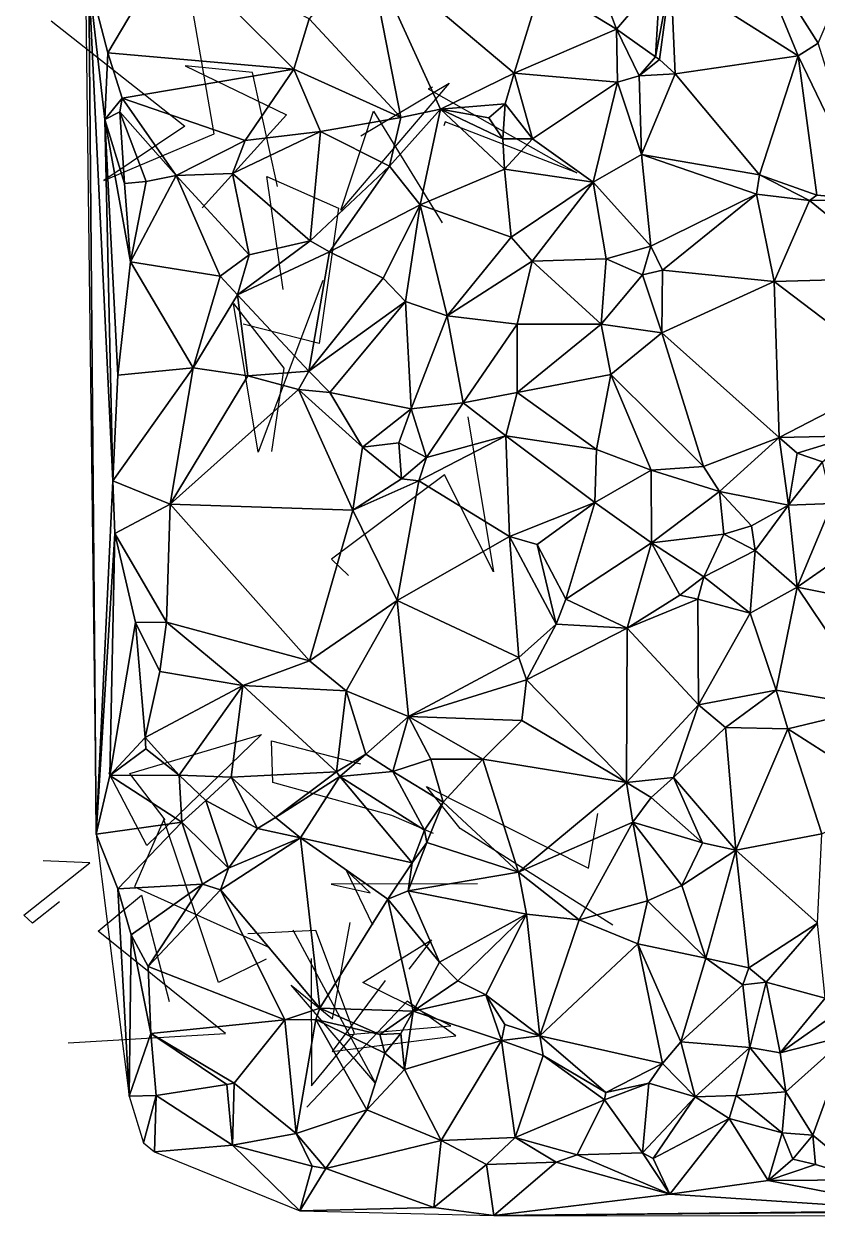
# Model space of a CAD drawing. Header units: metres. Extents: x -15.8 to 15.5, y -15.7 to 15.6.
# Drawn here: x -15.57 to -7.33, y -14.95 to -2.57 of the extents above; entities that cross this region are included whole.
import ezdxf

# ---------------------------------------------------------------- set-up
doc = ezdxf.new("R2010")
doc.units = ezdxf.units.M
doc.layers.add('CRACKS', color=1, linetype='Continuous')
doc.layers.add('STREET_MESH', color=7, linetype='Continuous')

msp = doc.modelspace()

# ---------------------------------------------------------------- linework, layer by layer
at = {"layer": 'CRACKS'}
for points in [[(-15.283, -2.538, 0.1), (-13.895, -3.631, 0.1), (-14.734, -4.195, 0.1), (-13.589, -3.711, 0.1), (-13.813, -2.429, 0.1)], [(-12.931, -4.257, 0.1), (-13.192, -3.075, 0.1), (-13.893, -3.004, 0.1), (-12.838, -3.514, 0.1), (-13.715, -4.478, 0.1)], [(-12.069, -3.733, 0.1), (-11.151, -3.183, 0.1), (-12.275, -4.504, 0.1), (-11.935, -3.475, 0.1), (-11.223, -4.635, 0.1)], [(-11.323, -3.227, 0.1), (-11.367, -3.245, 0.1), (-9.824, -4.116, 0.1), (-11.192, -3.586, 0.1), (-11.207, -3.626, 0.1)], [(-12.874, -5.327, 0.1), (-13.042, -4.154, 0.1), (-12.298, -4.484, 0.1), (-12.499, -5.887, 0.1), (-13.288, -5.688, 0.1)], [(-12.461, -5.235, 0.1), (-13.133, -7.017, 0.1), (-13.388, -5.473, 0.1), (-12.868, -6.144, 0.1), (-12.995, -7.009, 0.1)], [(-10.958, -6.649, 0.1), (-10.69, -8.258, 0.1), (-11.198, -7.253, 0.1), (-12.373, -8.127, 0.1), (-12.194, -8.296, 0.1)], [(-14.098, -10.833, 0.1), (-14.465, -10.354, 0.1), (-13.099, -9.949, 0.1), (-14.288, -11.1, 0.1), (-14.683, -10.344, 0.1)], [(-11.313, -10.974, 0.1), (-11.744, -10.787, 0.1), (-12.982, -10.447, 0.1), (-12.994, -10.012, 0.1), (-12.072, -10.252, 0.1)], [(-9.45, -11.927, 0.1), (-11.035, -10.925, 0.1), (-11.387, -10.487, 0.1), (-9.703, -11.336, 0.1), (-9.608, -10.767, 0.1)], [(-13.051, -12.28, 0.1), (-13.544, -12.522, 0.1), (-14.112, -10.829, 0.1), (-14.416, -11.529, 0.1), (-13.017, -12.16, 0.1)], [(-15.196, -11.686, 0.1), (-15.477, -11.905, 0.1), (-15.566, -11.823, 0.1), (-14.881, -11.279, 0.1), (-15.364, -11.259, 0.1)], [(-10.858, -11.499, 0.1), (-12.374, -11.503, 0.1), (-11.97, -11.591, 0.1), (-12.22, -11.356, 0.1), (-11.946, -11.924, 0.1)], [(-15.105, -13.148, 0.1), (-13.474, -13.052, 0.1), (-14.795, -11.989, 0.1), (-14.343, -11.614, 0.1), (-14.059, -12.718, 0.1)], [(-12.583, -12.272, 0.1), (-12.579, -13.596, 0.1), (-12.135, -13.053, 0.1), (-12.534, -11.981, 0.1), (-13.239, -12.016, 0.1)], [(-12.775, -11.975, 0.1), (-11.918, -13.564, 0.1), (-12.791, -12.551, 0.1), (-12.36, -12.9, 0.1), (-12.18, -11.898, 0.1)], [(-12.189, -13.064, 0.1), (-11.132, -12.972, 0.1), (-12.048, -12.521, 0.1), (-11.334, -12.081, 0.1), (-11.569, -12.383, 0.1)], [(-11.814, -12.501, 0.1), (-12.366, -13.239, 0.1), (-11.081, -13.077, 0.1), (-11.588, -12.715, 0.1), (-12.627, -13.817, 0.1)]]:
    msp.add_polyline3d(points, dxfattribs=at)
at = {"layer": 'STREET_MESH'}
for points in [[(-14.817, -10.982), (-14.89, -2.107), (-14.943, -0.719)], [(-8.07, -1.581), (-8.85, -2.062), (-7.526, -2.901)], [(-7.319, -2.771), (-8.07, -1.581), (-7.526, -2.901)], [(-7.319, -2.771), (-6.97, -1.952), (-8.07, -1.581)], [(-14.041, -1.765), (-14.89, -2.107), (-14.695, -2.869)], [(-12.763, -3.041), (-14.041, -1.765), (-14.695, -2.869)], [(-12.603, -2.518), (-14.041, -1.765), (-12.763, -3.041)], [(-12.603, -2.518), (-11.654, -3.541), (-11.992, -1.804)], [(-10.475, -3.081), (-10.188, -2.15), (-11.992, -1.804)], [(-11.242, -3.454), (-10.475, -3.081), (-11.992, -1.804)], [(-11.654, -3.541), (-11.242, -3.454), (-11.992, -1.804)], [(-8.96, -2.092), (-9.526, -2.316), (-9.412, -2.624)], [(-9.008, -2.912), (-8.96, -2.092), (-9.412, -2.624)], [(-8.96, -2.092), (-9.008, -2.912), (-8.85, -2.062)], [(-9.008, -2.912), (-8.966, -2.94), (-8.85, -2.062)], [(-8.85, -2.062), (-8.966, -2.94), (-8.804, -3.089)], [(-8.85, -2.062), (-8.804, -3.089), (-7.526, -2.901)], [(-14.695, -2.869), (-14.89, -2.107), (-14.724, -3.563)], [(-14.641, -7.313), (-14.89, -2.107), (-14.817, -10.982)], [(-14.89, -2.107), (-14.641, -7.313), (-14.724, -3.563)], [(-10.475, -3.081), (-9.412, -2.624), (-10.188, -2.15)], [(-9.412, -2.624), (-9.526, -2.316), (-10.188, -2.15)], [(-11.654, -3.541), (-12.603, -2.518), (-12.763, -3.041)], [(-9.403, -3.175), (-9.412, -2.624), (-10.475, -3.081)], [(-9.178, -3.109), (-9.412, -2.624), (-9.403, -3.175)], [(-9.178, -3.109), (-9.008, -2.912), (-9.412, -2.624)], [(-7.319, -2.771), (-7.526, -2.901), (-6.806, -4.391)], [(-14.545, -3.339), (-14.695, -2.869), (-14.724, -3.563)], [(-14.545, -3.339), (-12.763, -3.041), (-14.695, -2.869)], [(-8.966, -2.94), (-9.008, -2.912), (-9.178, -3.109)], [(-8.966, -2.94), (-9.178, -3.109), (-8.804, -3.089)], [(-8.804, -3.089), (-7.928, -4.135), (-7.526, -2.901)], [(-7.928, -4.135), (-7.335, -4.347), (-7.526, -2.901)], [(-7.526, -2.901), (-7.335, -4.347), (-6.806, -4.391)], [(-14.545, -3.339), (-13.27, -3.779), (-12.763, -3.041)], [(-13.27, -3.779), (-12.488, -3.688), (-12.763, -3.041)], [(-12.488, -3.688), (-11.654, -3.541), (-12.763, -3.041)], [(-11.242, -3.454), (-10.569, -3.399), (-10.475, -3.081)], [(-10.475, -3.081), (-10.569, -3.399), (-10.286, -3.763)], [(-9.403, -3.175), (-10.475, -3.081), (-10.286, -3.763)], [(-9.178, -3.109), (-9.153, -3.927), (-8.804, -3.089)], [(-8.804, -3.089), (-9.153, -3.927), (-7.928, -4.135)], [(-9.655, -4.212), (-9.403, -3.175), (-10.286, -3.763)], [(-9.655, -4.212), (-9.153, -3.927), (-9.403, -3.175)], [(-9.153, -3.927), (-9.178, -3.109), (-9.403, -3.175)], [(-14.57, -3.483), (-14.545, -3.339), (-14.724, -3.563)], [(-13.985, -4.145), (-14.545, -3.339), (-14.57, -3.483)], [(-14.545, -3.339), (-13.985, -4.145), (-13.27, -3.779)], [(-11.769, -4.047), (-11.452, -4.448), (-11.242, -3.454)], [(-11.654, -3.541), (-11.769, -4.047), (-11.242, -3.454)], [(-11.452, -4.448), (-10.575, -4.078), (-11.242, -3.454)], [(-10.569, -3.399), (-11.242, -3.454), (-10.74, -3.546)], [(-11.242, -3.454), (-10.592, -3.761), (-10.74, -3.546)], [(-10.575, -4.078), (-10.592, -3.761), (-11.242, -3.454)], [(-10.592, -3.761), (-10.569, -3.399), (-10.74, -3.546)], [(-10.569, -3.399), (-10.592, -3.761), (-10.286, -3.763)], [(-14.522, -4.228), (-14.57, -3.483), (-14.724, -3.563)], [(-14.459, -5.039), (-14.522, -4.228), (-14.724, -3.563)], [(-14.591, -6.215), (-14.459, -5.039), (-14.724, -3.563)], [(-14.641, -7.313), (-14.591, -6.215), (-14.724, -3.563)], [(-14.57, -3.483), (-14.522, -4.228), (-14.295, -4.204)], [(-13.985, -4.145), (-14.57, -3.483), (-14.295, -4.204)], [(-11.769, -4.047), (-11.654, -3.541), (-12.488, -3.688)], [(-13.4, -4.123), (-12.488, -3.688), (-13.27, -3.779)], [(-12.595, -4.822), (-12.488, -3.688), (-13.4, -4.123)], [(-11.769, -4.047), (-12.488, -3.688), (-12.595, -4.822)], [(-13.985, -4.145), (-13.4, -4.123), (-13.27, -3.779)], [(-10.592, -3.761), (-10.575, -4.078), (-10.286, -3.763)], [(-10.575, -4.078), (-9.655, -4.212), (-10.286, -3.763)], [(-9.057, -4.877), (-9.153, -3.927), (-9.655, -4.212)], [(-9.153, -3.927), (-7.96, -4.338), (-7.928, -4.135)], [(-9.153, -3.927), (-9.057, -4.877), (-7.96, -4.338)], [(-12.393, -4.937), (-11.769, -4.047), (-12.595, -4.822)], [(-11.769, -4.047), (-12.393, -4.937), (-11.452, -4.448)], [(-10.575, -4.078), (-11.452, -4.448), (-10.507, -4.782)], [(-9.655, -4.212), (-10.575, -4.078), (-10.507, -4.782)], [(-14.522, -4.228), (-14.459, -5.039), (-14.295, -4.204)], [(-14.459, -5.039), (-13.985, -4.145), (-14.295, -4.204)], [(-13.528, -5.188), (-13.985, -4.145), (-14.459, -5.039)], [(-13.985, -4.145), (-13.226, -4.968), (-13.4, -4.123)], [(-13.226, -4.968), (-13.985, -4.145), (-13.528, -5.188)], [(-13.226, -4.968), (-12.595, -4.822), (-13.4, -4.123)], [(-7.96, -4.338), (-7.411, -4.403), (-7.928, -4.135)], [(-7.411, -4.403), (-7.335, -4.347), (-7.928, -4.135)], [(-9.655, -4.212), (-10.507, -4.782), (-10.29, -5.032)], [(-9.522, -5.007), (-9.655, -4.212), (-10.29, -5.032)], [(-9.057, -4.877), (-9.655, -4.212), (-9.522, -5.007)], [(-12.393, -4.937), (-11.836, -5.208), (-11.452, -4.448)], [(-11.836, -5.208), (-11.605, -5.451), (-11.452, -4.448)], [(-11.605, -5.451), (-11.171, -5.602), (-11.452, -4.448)], [(-11.452, -4.448), (-11.171, -5.602), (-10.507, -4.782)], [(-7.96, -4.338), (-9.057, -4.877), (-8.937, -5.128)], [(-7.96, -4.338), (-8.937, -5.128), (-7.775, -5.244)], [(-7.411, -4.403), (-7.96, -4.338), (-7.775, -5.244)], [(-6.422, -5.206), (-7.411, -4.403), (-7.775, -5.244)], [(-7.335, -4.347), (-7.411, -4.403), (-6.806, -4.391)], [(-7.411, -4.403), (-6.422, -5.206), (-6.806, -4.391)], [(-13.226, -4.968), (-13.348, -5.382), (-12.595, -4.822)], [(-13.348, -5.382), (-12.393, -4.937), (-12.595, -4.822)], [(-10.507, -4.782), (-11.171, -5.602), (-10.29, -5.032)], [(-12.393, -4.937), (-13.348, -5.382), (-12.607, -6.174)], [(-11.836, -5.208), (-12.393, -4.937), (-12.607, -6.174)], [(-9.142, -5.176), (-9.057, -4.877), (-9.522, -5.007)], [(-9.057, -4.877), (-9.142, -5.176), (-8.937, -5.128)], [(-13.809, -6.14), (-14.459, -5.039), (-14.591, -6.215)], [(-13.809, -6.14), (-13.528, -5.188), (-14.459, -5.039)], [(-13.348, -5.382), (-13.226, -4.968), (-13.528, -5.188)], [(-11.171, -5.602), (-10.445, -5.686), (-10.29, -5.032)], [(-10.445, -5.686), (-9.572, -5.688), (-10.29, -5.032)], [(-9.572, -5.688), (-9.522, -5.007), (-10.29, -5.032)], [(-9.572, -5.688), (-9.142, -5.176), (-9.522, -5.007)], [(-13.809, -6.14), (-13.348, -5.382), (-13.528, -5.188)], [(-9.142, -5.176), (-9.572, -5.688), (-8.944, -5.778)], [(-9.142, -5.176), (-8.944, -5.778), (-8.937, -5.128)], [(-8.937, -5.128), (-8.944, -5.778), (-7.775, -5.244)], [(-11.836, -5.208), (-12.607, -6.174), (-11.605, -5.451)], [(-7.775, -5.244), (-8.944, -5.778), (-7.725, -6.865)], [(-6.486, -6.223), (-6.422, -5.206), (-7.775, -5.244)], [(-6.486, -6.223), (-7.775, -5.244), (-7.725, -6.865)], [(-13.348, -5.382), (-13.809, -6.14), (-13.242, -6.223)], [(-12.607, -6.174), (-13.348, -5.382), (-13.242, -6.223)], [(-12.607, -6.174), (-12.389, -6.396), (-11.605, -5.451)], [(-12.389, -6.396), (-11.546, -6.566), (-11.605, -5.451)], [(-11.546, -6.566), (-11.171, -5.602), (-11.605, -5.451)], [(-11.171, -5.602), (-11.546, -6.566), (-11.006, -6.504)], [(-10.445, -5.686), (-11.171, -5.602), (-11.006, -6.504)], [(-10.444, -6.396), (-10.445, -5.686), (-11.006, -6.504)], [(-9.572, -5.688), (-10.445, -5.686), (-10.444, -6.396)], [(-9.471, -6.211), (-9.572, -5.688), (-10.444, -6.396)], [(-9.572, -5.688), (-9.471, -6.211), (-8.944, -5.778)], [(-8.944, -5.778), (-9.471, -6.211), (-8.511, -7.164)], [(-8.944, -5.778), (-8.511, -7.164), (-7.725, -6.865)], [(-13.809, -6.14), (-14.641, -7.313), (-14.046, -7.557)], [(-14.641, -7.313), (-13.809, -6.14), (-14.591, -6.215)], [(-13.242, -6.223), (-13.809, -6.14), (-14.046, -7.557)], [(-12.715, -6.365), (-12.607, -6.174), (-13.242, -6.223)], [(-12.715, -6.365), (-12.389, -6.396), (-12.607, -6.174)], [(-12.715, -6.365), (-13.242, -6.223), (-14.046, -7.557)], [(-9.471, -6.211), (-10.444, -6.396), (-9.622, -6.99)], [(-9.052, -7.204), (-9.471, -6.211), (-9.622, -6.99)], [(-9.471, -6.211), (-9.052, -7.204), (-8.511, -7.164)], [(-6.949, -6.845), (-6.486, -6.223), (-7.725, -6.865)], [(-12.151, -7.618), (-12.715, -6.365), (-14.046, -7.557)], [(-12.715, -6.365), (-12.151, -7.618), (-12.049, -6.963)], [(-12.389, -6.396), (-12.715, -6.365), (-12.049, -6.963)], [(-11.546, -6.566), (-12.389, -6.396), (-12.049, -6.963)], [(-10.563, -6.848), (-10.444, -6.396), (-11.006, -6.504)], [(-10.444, -6.396), (-10.563, -6.848), (-9.622, -6.99)], [(-11.546, -6.566), (-11.386, -7.073), (-11.006, -6.504)], [(-11.386, -7.073), (-10.563, -6.848), (-11.006, -6.504)], [(-11.673, -6.92), (-11.546, -6.566), (-12.049, -6.963)], [(-11.546, -6.566), (-11.673, -6.92), (-11.386, -7.073)], [(-11.647, -7.292), (-11.673, -6.92), (-12.049, -6.963)], [(-11.673, -6.92), (-11.647, -7.292), (-11.386, -7.073)], [(-10.563, -6.848), (-11.465, -7.315), (-10.524, -7.892)], [(-11.386, -7.073), (-11.465, -7.315), (-10.563, -6.848)], [(-10.563, -6.848), (-9.639, -7.537), (-9.622, -6.99)], [(-9.639, -7.537), (-10.563, -6.848), (-10.524, -7.892)], [(-8.511, -7.164), (-8.344, -7.424), (-7.725, -6.865)], [(-7.725, -6.865), (-8.344, -7.424), (-7.628, -7.565)], [(-7.536, -7.025), (-6.949, -6.845), (-7.725, -6.865)], [(-7.536, -7.025), (-7.725, -6.865), (-7.628, -7.565)], [(-6.949, -6.845), (-7.536, -7.025), (-7.276, -7.116)], [(-12.151, -7.618), (-11.647, -7.292), (-12.049, -6.963)], [(-9.639, -7.537), (-9.052, -7.204), (-9.622, -6.99)], [(-7.276, -7.116), (-7.536, -7.025), (-7.628, -7.565)], [(-11.386, -7.073), (-11.647, -7.292), (-11.465, -7.315)], [(-9.052, -7.204), (-8.344, -7.424), (-8.511, -7.164)], [(-7.174, -7.55), (-7.276, -7.116), (-7.628, -7.565)], [(-11.647, -7.292), (-12.151, -7.618), (-11.465, -7.315)], [(-9.639, -7.537), (-9.049, -7.959), (-9.052, -7.204)], [(-9.049, -7.959), (-8.344, -7.424), (-9.052, -7.204)], [(-14.62, -7.859), (-14.641, -7.313), (-14.817, -10.982)], [(-14.641, -7.313), (-14.62, -7.859), (-14.046, -7.557)], [(-11.465, -7.315), (-12.151, -7.618), (-11.69, -8.555)], [(-11.465, -7.315), (-11.69, -8.555), (-10.524, -7.892)], [(-8.344, -7.424), (-9.049, -7.959), (-8.299, -7.867)], [(-8.012, -7.78), (-8.344, -7.424), (-8.299, -7.867)], [(-8.344, -7.424), (-8.012, -7.78), (-7.628, -7.565)], [(-10.237, -7.973), (-9.639, -7.537), (-10.524, -7.892)], [(-9.639, -7.537), (-10.237, -7.973), (-9.94, -8.541)], [(-9.049, -7.959), (-9.639, -7.537), (-9.94, -8.541)], [(-7.537, -8.418), (-7.174, -7.55), (-7.628, -7.565)], [(-6.662, -7.807), (-7.174, -7.55), (-7.537, -8.418)], [(-14.62, -7.859), (-14.085, -8.782), (-14.046, -7.557)], [(-14.085, -8.782), (-12.601, -9.181), (-14.046, -7.557)], [(-12.601, -9.181), (-12.151, -7.618), (-14.046, -7.557)], [(-12.151, -7.618), (-12.601, -9.181), (-11.69, -8.555)], [(-8.012, -7.78), (-7.972, -8.037), (-7.628, -7.565)], [(-7.972, -8.037), (-7.537, -8.418), (-7.628, -7.565)], [(-7.972, -8.037), (-8.012, -7.78), (-8.299, -7.867)], [(-14.675, -10.372), (-14.62, -7.859), (-14.817, -10.982)], [(-14.62, -7.859), (-14.675, -10.372), (-14.406, -8.786)], [(-14.085, -8.782), (-14.62, -7.859), (-14.406, -8.786)], [(-10.524, -7.892), (-11.69, -8.555), (-10.427, -9.148)], [(-10.04, -8.802), (-10.524, -7.892), (-10.427, -9.148)], [(-10.04, -8.802), (-10.237, -7.973), (-10.524, -7.892)], [(-9.049, -7.959), (-8.505, -8.31), (-8.299, -7.867)], [(-8.505, -8.31), (-7.972, -8.037), (-8.299, -7.867)], [(-6.336, -8.655), (-6.662, -7.807), (-7.537, -8.418)], [(-10.237, -7.973), (-10.04, -8.802), (-9.94, -8.541)], [(-9.049, -7.959), (-9.94, -8.541), (-9.301, -8.844)], [(-8.756, -8.502), (-9.049, -7.959), (-9.301, -8.844)], [(-8.505, -8.31), (-9.049, -7.959), (-8.756, -8.502)], [(-8.505, -8.31), (-8.024, -8.688), (-7.972, -8.037)], [(-7.972, -8.037), (-8.024, -8.688), (-7.537, -8.418)], [(-8.57, -8.543), (-8.505, -8.31), (-8.756, -8.502)], [(-8.505, -8.31), (-8.57, -8.543), (-8.024, -8.688)], [(-9.94, -8.541), (-10.04, -8.802), (-9.301, -8.844)], [(-8.57, -8.543), (-8.756, -8.502), (-9.301, -8.844)], [(-8.024, -8.688), (-7.756, -9.486), (-7.537, -8.418)], [(-7.756, -9.486), (-6.699, -9.662), (-7.537, -8.418)], [(-6.699, -9.662), (-6.336, -8.655), (-7.537, -8.418)], [(-12.601, -9.181), (-12.219, -9.495), (-11.69, -8.555)], [(-11.69, -8.555), (-12.219, -9.495), (-11.571, -9.759)], [(-11.69, -8.555), (-11.571, -9.759), (-10.427, -9.148)], [(-8.57, -8.543), (-9.301, -8.844), (-8.562, -9.641)], [(-8.024, -8.688), (-8.57, -8.543), (-8.562, -9.641)], [(-14.675, -10.372), (-14.307, -9.978), (-14.406, -8.786)], [(-14.154, -9.292), (-14.085, -8.782), (-14.406, -8.786)], [(-14.307, -9.978), (-14.154, -9.292), (-14.406, -8.786)], [(-14.085, -8.782), (-14.154, -9.292), (-13.291, -9.44)], [(-12.601, -9.181), (-14.085, -8.782), (-13.291, -9.44)], [(-7.756, -9.486), (-8.024, -8.688), (-8.562, -9.641)], [(-10.347, -9.381), (-10.04, -8.802), (-10.427, -9.148)], [(-10.04, -8.802), (-10.347, -9.381), (-9.301, -8.844)], [(-9.301, -8.844), (-10.347, -9.381), (-9.309, -10.445)], [(-9.301, -8.844), (-9.309, -10.445), (-8.562, -9.641)], [(-11.571, -9.759), (-10.347, -9.381), (-10.427, -9.148)], [(-12.219, -9.495), (-12.601, -9.181), (-13.291, -9.44)], [(-14.154, -9.292), (-14.307, -9.978), (-13.291, -9.44)], [(-10.397, -9.801), (-10.347, -9.381), (-11.571, -9.759)], [(-10.347, -9.381), (-10.397, -9.801), (-9.309, -10.445)], [(-14.307, -9.978), (-13.955, -10.369), (-13.291, -9.44)], [(-13.955, -10.369), (-13.413, -10.389), (-13.291, -9.44)], [(-13.413, -10.389), (-12.319, -10.334), (-13.291, -9.44)], [(-12.319, -10.334), (-12.219, -9.495), (-13.291, -9.44)], [(-12.016, -10.151), (-12.219, -9.495), (-12.319, -10.334)], [(-12.219, -9.495), (-12.016, -10.151), (-11.571, -9.759)], [(-8.28, -9.875), (-7.756, -9.486), (-8.562, -9.641)], [(-7.756, -9.486), (-8.28, -9.875), (-7.635, -9.887)], [(-6.699, -9.662), (-7.756, -9.486), (-7.635, -9.887)], [(-9.309, -10.445), (-8.821, -10.395), (-8.562, -9.641)], [(-8.821, -10.395), (-8.28, -9.875), (-8.562, -9.641)], [(-12.016, -10.151), (-11.737, -10.33), (-11.571, -9.759)], [(-11.737, -10.33), (-11.341, -10.205), (-11.571, -9.759)], [(-11.341, -10.205), (-10.8, -10.205), (-11.571, -9.759)], [(-10.8, -10.205), (-10.397, -9.801), (-11.571, -9.759)], [(-6.509, -10.61), (-6.699, -9.662), (-7.635, -9.887)], [(-10.397, -9.801), (-10.8, -10.205), (-9.309, -10.445)], [(-8.821, -10.395), (-8.176, -11.147), (-8.28, -9.875)], [(-8.28, -9.875), (-8.176, -11.147), (-7.635, -9.887)], [(-7.635, -9.887), (-8.176, -11.147), (-7.282, -10.978)], [(-6.509, -10.61), (-7.635, -9.887), (-7.282, -10.978)], [(-14.675, -10.372), (-14.298, -10.097), (-14.307, -9.978)], [(-14.298, -10.097), (-13.955, -10.369), (-14.307, -9.978)], [(-13.955, -10.369), (-14.298, -10.097), (-14.675, -10.372)], [(-12.287, -10.385), (-12.016, -10.151), (-12.319, -10.334)], [(-12.016, -10.151), (-12.287, -10.385), (-11.737, -10.33)], [(-11.737, -10.33), (-11.213, -10.65), (-11.341, -10.205)], [(-11.213, -10.65), (-10.8, -10.205), (-11.341, -10.205)], [(-11.213, -10.65), (-10.43, -11.376), (-10.8, -10.205)], [(-10.8, -10.205), (-10.43, -11.376), (-9.309, -10.445)], [(-13.925, -10.858), (-14.675, -10.372), (-14.817, -10.982)], [(-13.955, -10.369), (-14.675, -10.372), (-13.925, -10.858)], [(-13.677, -10.633), (-13.955, -10.369), (-13.925, -10.858)], [(-13.955, -10.369), (-13.677, -10.633), (-13.413, -10.389)], [(-13.413, -10.389), (-13.677, -10.633), (-13.14, -10.925)], [(-13.413, -10.389), (-12.955, -10.808), (-12.319, -10.334)], [(-12.955, -10.808), (-13.413, -10.389), (-13.14, -10.925)], [(-12.955, -10.808), (-12.287, -10.385), (-12.319, -10.334)], [(-12.287, -10.385), (-12.955, -10.808), (-12.694, -11.019)], [(-11.534, -11.281), (-12.287, -10.385), (-12.694, -11.019)], [(-11.737, -10.33), (-12.287, -10.385), (-11.405, -10.94)], [(-12.287, -10.385), (-11.534, -11.281), (-11.405, -10.94)], [(-11.213, -10.65), (-11.737, -10.33), (-11.405, -10.94)], [(-9.055, -10.601), (-8.821, -10.395), (-9.309, -10.445)], [(-8.821, -10.395), (-9.055, -10.601), (-8.522, -11.073)], [(-8.176, -11.147), (-8.821, -10.395), (-8.522, -11.073)], [(-10.43, -11.376), (-9.244, -10.856), (-9.309, -10.445)], [(-9.244, -10.856), (-9.055, -10.601), (-9.309, -10.445)], [(-13.441, -11.336), (-13.677, -10.633), (-13.925, -10.858)], [(-13.677, -10.633), (-13.441, -11.336), (-13.14, -10.925)], [(-9.055, -10.601), (-9.244, -10.856), (-8.522, -11.073)], [(-11.381, -11.069), (-11.213, -10.65), (-11.405, -10.94)], [(-11.381, -11.069), (-10.43, -11.376), (-11.213, -10.65)], [(-14.592, -11.549), (-13.925, -10.858), (-14.817, -10.982)], [(-14.592, -11.549), (-13.71, -11.5), (-13.925, -10.858)], [(-13.71, -11.5), (-13.441, -11.336), (-13.925, -10.858)], [(-12.694, -11.019), (-12.955, -10.808), (-13.14, -10.925)], [(-10.43, -11.376), (-9.801, -11.872), (-9.244, -10.856)], [(-9.244, -10.856), (-9.801, -11.872), (-9.091, -11.673)], [(-8.522, -11.073), (-9.244, -10.856), (-8.736, -11.514)], [(-9.244, -10.856), (-9.091, -11.673), (-8.736, -11.514)], [(-14.474, -13.703), (-14.592, -11.549), (-14.817, -10.982)], [(-13.441, -11.336), (-12.694, -11.019), (-13.14, -10.925)], [(-11.534, -11.281), (-11.381, -11.069), (-11.405, -10.94)], [(-7.282, -10.978), (-8.176, -11.147), (-7.325, -11.905)], [(-12.694, -11.019), (-13.526, -11.561), (-12.494, -12.79)], [(-12.694, -11.019), (-13.441, -11.336), (-13.526, -11.561)], [(-11.786, -11.657), (-12.694, -11.019), (-12.494, -12.79)], [(-11.786, -11.657), (-11.534, -11.281), (-12.694, -11.019)], [(-10.43, -11.376), (-11.381, -11.069), (-11.575, -11.57)], [(-11.381, -11.069), (-11.534, -11.281), (-11.575, -11.57)], [(-8.176, -11.147), (-8.522, -11.073), (-8.736, -11.514)], [(-8.486, -12.269), (-8.176, -11.147), (-8.736, -11.514)], [(-8.038, -12.369), (-8.176, -11.147), (-8.486, -12.269)], [(-8.176, -11.147), (-8.038, -12.369), (-7.325, -11.905)], [(-13.441, -11.336), (-13.71, -11.5), (-13.526, -11.561)], [(-11.534, -11.281), (-11.786, -11.657), (-11.575, -11.57)], [(-10.348, -11.812), (-10.43, -11.376), (-11.575, -11.57)], [(-10.348, -11.812), (-9.801, -11.872), (-10.43, -11.376)], [(-13.71, -11.5), (-14.592, -11.549), (-14.451, -12.027)], [(-14.276, -12.358), (-13.71, -11.5), (-14.451, -12.027)], [(-13.71, -11.5), (-14.276, -12.358), (-13.526, -11.561)], [(-14.592, -11.549), (-14.474, -13.703), (-14.451, -12.027)], [(-14.276, -12.358), (-12.858, -12.91), (-13.526, -11.561)], [(-13.526, -11.561), (-12.858, -12.91), (-12.494, -12.79)], [(-11.575, -11.57), (-11.786, -11.657), (-11.25, -12.31)], [(-10.348, -11.812), (-11.575, -11.57), (-11.25, -12.31)], [(-9.091, -11.673), (-8.486, -12.269), (-8.736, -11.514)], [(-11.525, -12.819), (-11.786, -11.657), (-12.494, -12.79)], [(-11.786, -11.657), (-11.525, -12.819), (-11.25, -12.31)], [(-9.091, -11.673), (-9.801, -11.872), (-9.192, -12.12)], [(-8.486, -12.269), (-9.091, -11.673), (-9.192, -12.12)], [(-11.06, -12.505), (-10.348, -11.812), (-11.25, -12.31)], [(-10.77, -12.649), (-10.348, -11.812), (-11.06, -12.505)], [(-10.348, -11.812), (-10.77, -12.649), (-10.209, -13.076)], [(-9.801, -11.872), (-10.348, -11.812), (-10.209, -13.076)], [(-9.801, -11.872), (-10.209, -13.076), (-9.192, -12.12)], [(-8.038, -12.369), (-7.86, -12.518), (-7.325, -11.905)], [(-7.86, -12.518), (-7.247, -12.685), (-7.325, -11.905)], [(-14.474, -13.703), (-14.247, -13.052), (-14.451, -12.027)], [(-14.247, -13.052), (-14.276, -12.358), (-14.451, -12.027)], [(-10.209, -13.076), (-8.936, -13.364), (-9.192, -12.12)], [(-8.744, -13.14), (-8.486, -12.269), (-9.192, -12.12)], [(-8.936, -13.364), (-8.744, -13.14), (-9.192, -12.12)], [(-12.858, -12.91), (-14.276, -12.358), (-14.247, -13.052)], [(-11.525, -12.819), (-11.06, -12.505), (-11.25, -12.31)], [(-8.486, -12.269), (-8.744, -13.14), (-8.101, -12.547)], [(-8.038, -12.369), (-8.486, -12.269), (-8.101, -12.547)], [(-7.86, -12.518), (-8.038, -12.369), (-8.101, -12.547)], [(-11.525, -12.819), (-10.77, -12.649), (-11.06, -12.505)], [(-8.744, -13.14), (-8.029, -13.196), (-8.101, -12.547)], [(-8.029, -13.196), (-7.86, -12.518), (-8.101, -12.547)], [(-8.029, -13.196), (-7.713, -13.252), (-7.86, -12.518)], [(-7.713, -13.252), (-7.247, -12.685), (-7.86, -12.518)], [(-10.77, -12.649), (-11.525, -12.819), (-10.606, -13.124)], [(-10.573, -12.959), (-10.77, -12.649), (-10.606, -13.124)], [(-10.77, -12.649), (-10.573, -12.959), (-10.209, -13.076)], [(-7.713, -13.252), (-7.093, -12.815), (-7.247, -12.685)], [(-12.858, -12.91), (-12.534, -12.907), (-12.494, -12.79)], [(-12.534, -12.907), (-11.869, -13.064), (-12.494, -12.79)], [(-11.869, -13.064), (-11.525, -12.819), (-12.494, -12.79)], [(-11.525, -12.819), (-11.869, -13.064), (-11.654, -13.052)], [(-11.615, -13.425), (-11.525, -12.819), (-11.654, -13.052)], [(-11.525, -12.819), (-11.615, -13.425), (-10.606, -13.124)], [(-7.093, -12.815), (-7.713, -13.252), (-6.997, -13.07)], [(-13.381, -13.566), (-12.858, -12.91), (-14.247, -13.052)], [(-12.858, -12.91), (-13.381, -13.566), (-12.738, -14.092)], [(-12.534, -12.907), (-12.858, -12.91), (-12.738, -14.092)], [(-12.534, -12.907), (-12.738, -14.092), (-12.006, -13.843)], [(-11.819, -13.256), (-12.534, -12.907), (-12.006, -13.843)], [(-12.534, -12.907), (-11.819, -13.256), (-11.869, -13.064)], [(-10.209, -13.076), (-10.573, -12.959), (-10.606, -13.124)], [(-14.247, -13.052), (-14.474, -13.703), (-14.193, -13.694)], [(-13.457, -13.581), (-14.247, -13.052), (-14.193, -13.694)], [(-13.457, -13.581), (-13.381, -13.566), (-14.247, -13.052)], [(-11.869, -13.064), (-11.819, -13.256), (-11.654, -13.052)], [(-11.819, -13.256), (-11.615, -13.425), (-11.654, -13.052)], [(-10.174, -13.282), (-10.209, -13.076), (-10.606, -13.124)], [(-10.209, -13.076), (-10.174, -13.282), (-9.523, -13.666)], [(-8.936, -13.364), (-10.209, -13.076), (-9.523, -13.666)], [(-7.713, -13.252), (-7.654, -13.659), (-6.997, -13.07)], [(-6.997, -13.07), (-7.654, -13.659), (-7.376, -14.106)], [(-6.813, -14.57), (-6.997, -13.07), (-7.376, -14.106)], [(-11.615, -13.425), (-11.235, -14.163), (-10.606, -13.124)], [(-11.235, -14.163), (-10.466, -14.131), (-10.606, -13.124)], [(-10.466, -14.131), (-10.174, -13.282), (-10.606, -13.124)], [(-8.936, -13.364), (-8.597, -13.709), (-8.744, -13.14)], [(-8.597, -13.709), (-8.029, -13.196), (-8.744, -13.14)], [(-8.597, -13.709), (-8.171, -13.696), (-8.029, -13.196)], [(-8.171, -13.696), (-7.654, -13.659), (-8.029, -13.196)], [(-7.654, -13.659), (-7.713, -13.252), (-8.029, -13.196)], [(-11.615, -13.425), (-11.819, -13.256), (-12.006, -13.843)], [(-10.174, -13.282), (-10.466, -14.131), (-9.537, -13.74)], [(-10.174, -13.282), (-9.537, -13.74), (-9.523, -13.666)], [(-9.077, -13.569), (-8.936, -13.364), (-9.523, -13.666)], [(-8.936, -13.364), (-9.077, -13.569), (-8.597, -13.709)], [(-11.235, -14.163), (-11.615, -13.425), (-12.006, -13.843)], [(-13.4, -14.212), (-13.457, -13.581), (-14.193, -13.694)], [(-13.381, -13.566), (-13.457, -13.581), (-13.4, -14.212)], [(-13.381, -13.566), (-13.4, -14.212), (-12.738, -14.092)], [(-9.144, -14.291), (-9.077, -13.569), (-9.537, -13.74)], [(-9.537, -13.74), (-9.077, -13.569), (-9.523, -13.666)], [(-8.597, -13.709), (-9.077, -13.569), (-9.144, -14.291)], [(-14.193, -13.694), (-14.474, -13.703), (-14.325, -14.187)], [(-14.211, -14.282), (-14.193, -13.694), (-14.325, -14.187)], [(-13.4, -14.212), (-14.193, -13.694), (-14.211, -14.282)], [(-10.466, -14.131), (-9.82, -14.311), (-9.537, -13.74)], [(-9.82, -14.311), (-9.144, -14.291), (-9.537, -13.74)], [(-9.032, -14.349), (-8.597, -13.709), (-9.144, -14.291)], [(-8.597, -13.709), (-9.032, -14.349), (-8.242, -13.935)], [(-8.171, -13.696), (-8.597, -13.709), (-8.242, -13.935)], [(-8.171, -13.696), (-8.242, -13.935), (-7.695, -14.083)], [(-7.654, -13.659), (-8.171, -13.696), (-7.695, -14.083)], [(-7.654, -13.659), (-7.695, -14.083), (-7.376, -14.106)], [(-12.738, -14.092), (-12.431, -14.455), (-12.006, -13.843)], [(-12.431, -14.455), (-11.235, -14.163), (-12.006, -13.843)], [(-8.242, -13.935), (-9.032, -14.349), (-8.86, -14.719)], [(-7.84, -14.578), (-8.242, -13.935), (-8.86, -14.719)], [(-7.695, -14.083), (-8.242, -13.935), (-7.84, -14.578)], [(-13.4, -14.212), (-12.573, -14.43), (-12.738, -14.092)], [(-12.573, -14.43), (-12.431, -14.455), (-12.738, -14.092)], [(-7.583, -14.358), (-7.695, -14.083), (-7.84, -14.578)], [(-7.695, -14.083), (-7.583, -14.358), (-7.376, -14.106)], [(-7.583, -14.358), (-7.347, -14.413), (-7.376, -14.106)], [(-7.347, -14.413), (-6.813, -14.57), (-7.376, -14.106)], [(-13.4, -14.212), (-14.211, -14.282), (-12.701, -14.893)], [(-12.573, -14.43), (-13.4, -14.212), (-12.701, -14.893)], [(-11.235, -14.163), (-12.431, -14.455), (-11.31, -14.857)], [(-10.764, -14.413), (-11.235, -14.163), (-11.31, -14.857)], [(-10.764, -14.413), (-10.466, -14.131), (-11.235, -14.163)], [(-10.041, -14.388), (-10.466, -14.131), (-10.764, -14.413)], [(-9.82, -14.311), (-10.466, -14.131), (-10.041, -14.388)], [(-9.82, -14.311), (-10.041, -14.388), (-8.86, -14.719)], [(-9.144, -14.291), (-9.82, -14.311), (-8.86, -14.719)], [(-9.032, -14.349), (-9.144, -14.291), (-8.86, -14.719)], [(-7.347, -14.413), (-7.583, -14.358), (-7.84, -14.578)], [(-12.431, -14.455), (-12.573, -14.43), (-12.701, -14.893)], [(-11.31, -14.857), (-12.431, -14.455), (-12.701, -14.893)], [(-10.764, -14.413), (-11.31, -14.857), (-10.686, -14.941)], [(-10.041, -14.388), (-10.764, -14.413), (-10.686, -14.941)], [(-10.041, -14.388), (-10.686, -14.941), (-8.86, -14.719)], [(-6.813, -14.57), (-7.347, -14.413), (-7.84, -14.578)], [(-6.218, -14.892), (-7.84, -14.578), (-8.86, -14.719)], [(-6.813, -14.57), (-7.84, -14.578), (-6.218, -14.892)], [(-10.686, -14.941), (-6.218, -14.892), (-8.86, -14.719)], [(-10.686, -14.941), (-11.31, -14.857), (-12.701, -14.893)], [(-6.218, -14.892), (-10.686, -14.941), (-5.602, -14.895)], [(-5.602, -14.895), (-10.686, -14.941), (3.847, -14.948)]]:
    msp.add_3dface(points, dxfattribs=at)

doc.saveas('drawing.dxf')
